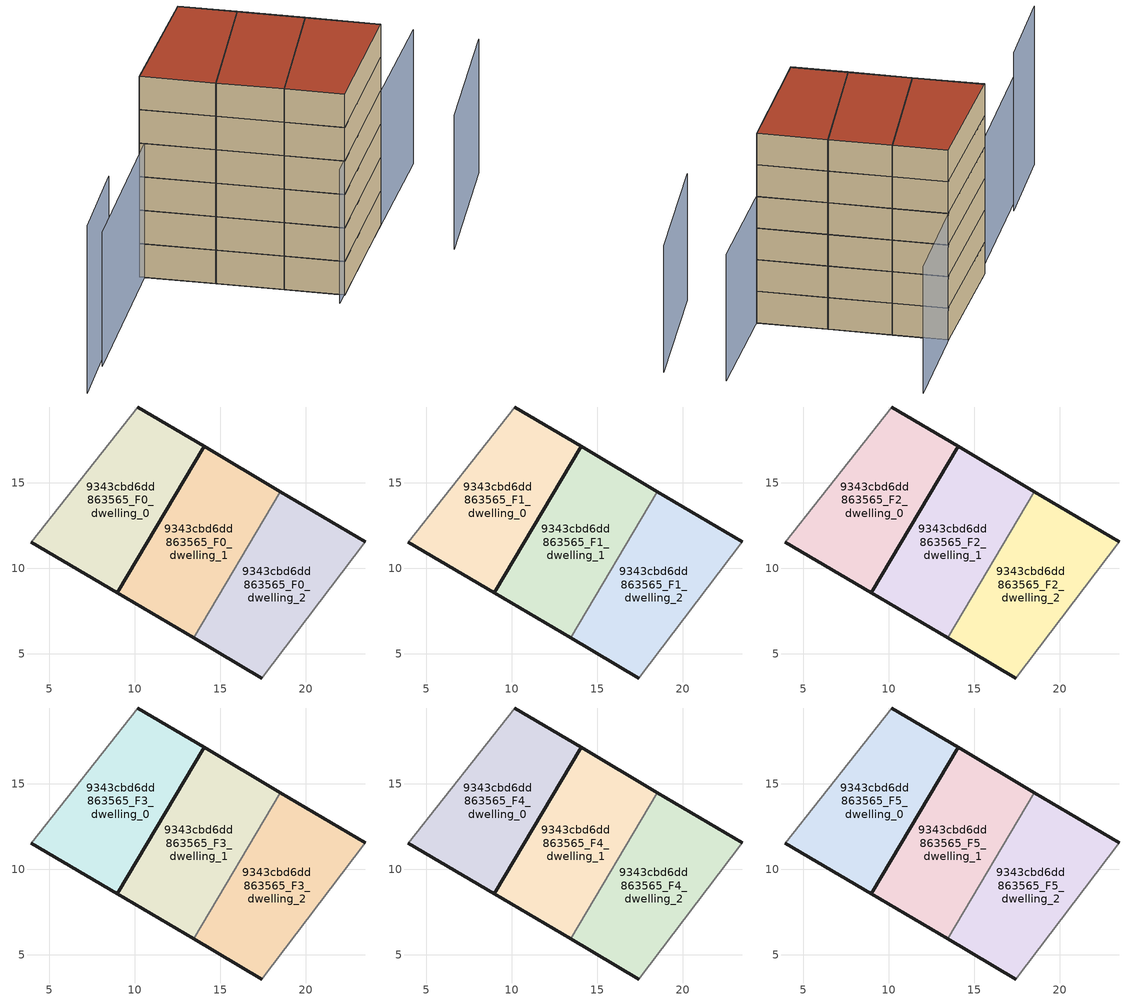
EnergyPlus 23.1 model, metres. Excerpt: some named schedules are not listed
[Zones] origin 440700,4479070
9343cbd6dd863565_F0_dwelling_0
 floor ground (EU_floor_Construction): 8.99,8.57 14.07,17.12 10.18,19.42 3.97,11.53 z0
 wall outside (EU_wall_Construction): 10.18,19.42 14.07,17.12 8.99,8.57 3.97,11.53 z0:3
 wall adiabatic (EU_wall_Construction): 3.97,11.53 10.18,19.42 z0:3
9343cbd6dd863565_F0_dwelling_1
 floor ground (EU_floor_Construction): 13.45,5.94 18.52,14.48 14.07,17.12 8.99,8.57 z0
 wall outside (EU_wall_Construction): 13.45,5.94 8.99,8.57 14.07,17.12 18.52,14.48 z0:3
 wall to 9343cbd6dd863565_F0_dwelling_2 (EU_wall_Construction): 18.52,14.48 13.45,5.94 z0:3
9343cbd6dd863565_F0_dwelling_2
 floor ground (EU_floor_Construction): 17.42,3.59 23.46,11.55 18.52,14.48 13.45,5.94 z0
 wall outside (EU_wall_Construction): 17.42,3.59 13.45,5.94 / 18.52,14.48 23.46,11.55 z0:3
 wall adiabatic (EU_wall_Construction): 23.46,11.55 17.42,3.59 z0:3
9343cbd6dd863565_F1_dwelling_0
 floor to 9343cbd6dd863565_F0_dwelling_0 (EU_floor_Construction): 8.99,8.57 14.07,17.12 10.18,19.42 3.97,11.53 z3
 wall outside (EU_wall_Construction): 10.18,19.42 14.07,17.12 8.99,8.57 3.97,11.53 z3:6
 wall adiabatic (EU_wall_Construction): 3.97,11.53 10.18,19.42 z3:6
9343cbd6dd863565_F1_dwelling_1
 floor to 9343cbd6dd863565_F0_dwelling_1 (EU_floor_Construction): 13.45,5.94 18.52,14.48 14.07,17.12 8.99,8.57 z3
 wall outside (EU_wall_Construction): 13.45,5.94 8.99,8.57 14.07,17.12 18.52,14.48 z3:6
 wall to 9343cbd6dd863565_F1_dwelling_2 (EU_wall_Construction): 18.52,14.48 13.45,5.94 z3:6
9343cbd6dd863565_F1_dwelling_2
 floor to 9343cbd6dd863565_F0_dwelling_2 (EU_floor_Construction): 17.42,3.59 23.46,11.55 18.52,14.48 13.45,5.94 z3
 wall outside (EU_wall_Construction): 17.42,3.59 13.45,5.94 / 18.52,14.48 23.46,11.55 z3:6
 wall adiabatic (EU_wall_Construction): 23.46,11.55 17.42,3.59 z3:6
9343cbd6dd863565_F2_dwelling_0
 floor to 9343cbd6dd863565_F1_dwelling_0 (EU_floor_Construction): 8.99,8.57 14.07,17.12 10.18,19.42 3.97,11.53 z6
 wall outside (EU_wall_Construction): 10.18,19.42 14.07,17.12 8.99,8.57 3.97,11.53 z6:9
 wall adiabatic (EU_wall_Construction): 3.97,11.53 10.18,19.42 z6:9
9343cbd6dd863565_F2_dwelling_1
 floor to 9343cbd6dd863565_F1_dwelling_1 (EU_floor_Construction): 13.45,5.94 18.52,14.48 14.07,17.12 8.99,8.57 z6
 wall outside (EU_wall_Construction): 13.45,5.94 8.99,8.57 14.07,17.12 18.52,14.48 z6:9
 wall to 9343cbd6dd863565_F2_dwelling_2 (EU_wall_Construction): 18.52,14.48 13.45,5.94 z6:9
9343cbd6dd863565_F2_dwelling_2
 floor to 9343cbd6dd863565_F1_dwelling_2 (EU_floor_Construction): 17.42,3.59 23.46,11.55 18.52,14.48 13.45,5.94 z6
 wall outside (EU_wall_Construction): 17.42,3.59 13.45,5.94 / 18.52,14.48 23.46,11.55 z6:9
 wall adiabatic (EU_wall_Construction): 23.46,11.55 17.42,3.59 z6:9
9343cbd6dd863565_F3_dwelling_0
 floor to 9343cbd6dd863565_F2_dwelling_0 (EU_floor_Construction): 8.99,8.57 14.07,17.12 10.18,19.42 3.97,11.53 z9
 wall outside (EU_wall_Construction): 10.18,19.42 14.07,17.12 8.99,8.57 3.97,11.53 z9:12
 wall adiabatic (EU_wall_Construction): 3.97,11.53 10.18,19.42 z9:12
9343cbd6dd863565_F3_dwelling_1
 floor to 9343cbd6dd863565_F2_dwelling_1 (EU_floor_Construction): 13.45,5.94 18.52,14.48 14.07,17.12 8.99,8.57 z9
 wall outside (EU_wall_Construction): 13.45,5.94 8.99,8.57 14.07,17.12 18.52,14.48 z9:12
 wall to 9343cbd6dd863565_F3_dwelling_2 (EU_wall_Construction): 18.52,14.48 13.45,5.94 z9:12
9343cbd6dd863565_F3_dwelling_2
 floor to 9343cbd6dd863565_F2_dwelling_2 (EU_floor_Construction): 17.42,3.59 23.46,11.55 18.52,14.48 13.45,5.94 z9
 wall outside (EU_wall_Construction): 17.42,3.59 13.45,5.94 / 18.52,14.48 23.46,11.55 z9:12
 wall adiabatic (EU_wall_Construction): 23.46,11.55 17.42,3.59 z9:12
9343cbd6dd863565_F4_dwelling_0
 floor to 9343cbd6dd863565_F3_dwelling_0 (EU_floor_Construction): 8.99,8.57 14.07,17.12 10.18,19.42 3.97,11.53 z12
 wall outside (EU_wall_Construction): 10.18,19.42 14.07,17.12 8.99,8.57 3.97,11.53 z12:15
 wall adiabatic (EU_wall_Construction): 3.97,11.53 10.18,19.42 z12:15
9343cbd6dd863565_F4_dwelling_1
 floor to 9343cbd6dd863565_F3_dwelling_1 (EU_floor_Construction): 13.45,5.94 18.52,14.48 14.07,17.12 8.99,8.57 z12
 wall outside (EU_wall_Construction): 13.45,5.94 8.99,8.57 14.07,17.12 18.52,14.48 z12:15
 wall to 9343cbd6dd863565_F4_dwelling_2 (EU_wall_Construction): 18.52,14.48 13.45,5.94 z12:15
9343cbd6dd863565_F4_dwelling_2
 floor to 9343cbd6dd863565_F3_dwelling_2 (EU_floor_Construction): 17.42,3.59 23.46,11.55 18.52,14.48 13.45,5.94 z12
 wall outside (EU_wall_Construction): 17.42,3.59 13.45,5.94 / 18.52,14.48 23.46,11.55 z12:15
 wall adiabatic (EU_wall_Construction): 23.46,11.55 17.42,3.59 z12:15
9343cbd6dd863565_F5_dwelling_0
 floor to 9343cbd6dd863565_F4_dwelling_0 (EU_floor_Construction): 8.99,8.57 14.07,17.12 10.18,19.42 3.97,11.53 z15
 wall outside (EU_wall_Construction): 10.18,19.42 14.07,17.12 8.99,8.57 3.97,11.53 z15:18
 wall adiabatic (EU_wall_Construction): 3.97,11.53 10.18,19.42 z15:18
 roof outside (EU_roof_Construction): 14.07,17.12 8.99,8.57 3.97,11.53 10.18,19.42 z18
9343cbd6dd863565_F5_dwelling_1
 floor to 9343cbd6dd863565_F4_dwelling_1 (EU_floor_Construction): 13.45,5.94 18.52,14.48 14.07,17.12 8.99,8.57 z15
 wall outside (EU_wall_Construction): 13.45,5.94 8.99,8.57 14.07,17.12 18.52,14.48 z15:18
 wall to 9343cbd6dd863565_F5_dwelling_2 (EU_wall_Construction): 18.52,14.48 13.45,5.94 z15:18
 roof outside (EU_roof_Construction): 18.52,14.48 13.45,5.94 8.99,8.57 14.07,17.12 z18
9343cbd6dd863565_F5_dwelling_2
 floor to 9343cbd6dd863565_F4_dwelling_2 (EU_floor_Construction): 17.42,3.59 23.46,11.55 18.52,14.48 13.45,5.94 z15
 wall outside (EU_wall_Construction): 17.42,3.59 13.45,5.94 / 18.52,14.48 23.46,11.55 z15:18
 wall adiabatic (EU_wall_Construction): 23.46,11.55 17.42,3.59 z15:18
 roof outside (EU_roof_Construction): 23.46,11.55 17.42,3.59 13.45,5.94 18.52,14.48 z18
shading: -5.47,-1.81 -1.48,3.9 z0:15; 16.65,2.69 28.76,18.45 / 27.37,6.43 32.9,15.47 / 14.86,25.83 -3.09,1.19 z0:12
[Building]
EU S2 Campaign: North Axis=0; Terrain=City; Solar Distribution=FullExterior
[Site:Location]
Madrid: Latitude=40.5; Longitude=-3.5; Time Zone=1; Elevation=609
[SizingPeriod:WeatherFileDays]
AnnualSizingPeriod: Begin Month=1; Begin Day of Month=1; End Month=12; End Day of Month=31; Day of Week for Start Day=Monday; Use Weather File Daylight Saving Period=No; Use Weather File Rain and Snow Indicators=No
[MATERIAL]
EU_InternalMass_Material: Roughness=MediumRough; Thickness=0.1; Conductivity=1; Density=1800; Specific Heat=900; Thermal Absorptance=0.9; Solar Absorptance=0.7; Visible Absorptance=0.7
[MATERIAL:NOMASS] Roughness=MediumRough; Thermal Absorptance=0.9; Solar Absorptance=0.7; Visible Absorptance=0.7
Name | Thermal Resistance
EU_wall_NoMass | 1.60022
EU_roof_NoMass | 1.57597
EU_floor_NoMass | 0.470652
[CONSTRUCTION]
EU_wall_Construction: EU_wall_NoMass
EU_roof_Construction: EU_roof_NoMass
EU_floor_Construction: EU_floor_NoMass
EU_InternalMass_Construction: EU_InternalMass_Material
[ZONE] Type=1; Multiplier=1; Ceiling Height=autocalculate; Floor Area=autocalculate; Part of Total Floor Area=Yes
Name | Volume
9343cbd6dd863565_F0_dwelling_0 | 154.319
9343cbd6dd863565_F1_dwelling_0; 9343cbd6dd863565_F2_dwelling_0; 9343cbd6dd863565_F3_dwelling_0; 9343cbd6dd863565_F4_dwelling_0; 9343cbd6dd863565_F5_dwelling_0 | 154.32
9343cbd6dd863565_F0_dwelling_1; 9343cbd6dd863565_F1_dwelling_1; 9343cbd6dd863565_F2_dwelling_1; 9343cbd6dd863565_F3_dwelling_1; 9343cbd6dd863565_F4_dwelling_1; 9343cbd6dd863565_F5_dwelling_1 | 154.329
9343cbd6dd863565_F0_dwelling_2 | 154.3125
9343cbd6dd863565_F1_dwelling_2; 9343cbd6dd863565_F2_dwelling_2; 9343cbd6dd863565_F3_dwelling_2; 9343cbd6dd863565_F4_dwelling_2; 9343cbd6dd863565_F5_dwelling_2 | 154.313
[INTERNALMASS] Construction=EU_InternalMass_Construction
Name | Zone or ZoneList | Surface Area
9343cbd6dd863565_F0_dwelling_0_EU_InternalMass | 9343cbd6dd863565_F0_dwelling_0 | 51.4398
9343cbd6dd863565_F0_dwelling_1_EU_InternalMass | 9343cbd6dd863565_F0_dwelling_1 | 51.4432
9343cbd6dd863565_F0_dwelling_2_EU_InternalMass | 9343cbd6dd863565_F0_dwelling_2 | 51.4376
9343cbd6dd863565_F1_dwelling_0_EU_InternalMass | 9343cbd6dd863565_F1_dwelling_0 | 51.4398
9343cbd6dd863565_F1_dwelling_1_EU_InternalMass | 9343cbd6dd863565_F1_dwelling_1 | 51.4432
9343cbd6dd863565_F1_dwelling_2_EU_InternalMass | 9343cbd6dd863565_F1_dwelling_2 | 51.4376
9343cbd6dd863565_F2_dwelling_0_EU_InternalMass | 9343cbd6dd863565_F2_dwelling_0 | 51.4398
9343cbd6dd863565_F2_dwelling_1_EU_InternalMass | 9343cbd6dd863565_F2_dwelling_1 | 51.4432
9343cbd6dd863565_F2_dwelling_2_EU_InternalMass | 9343cbd6dd863565_F2_dwelling_2 | 51.4376
9343cbd6dd863565_F3_dwelling_0_EU_InternalMass | 9343cbd6dd863565_F3_dwelling_0 | 51.4398
9343cbd6dd863565_F3_dwelling_1_EU_InternalMass | 9343cbd6dd863565_F3_dwelling_1 | 51.4432
9343cbd6dd863565_F3_dwelling_2_EU_InternalMass | 9343cbd6dd863565_F3_dwelling_2 | 51.4376
9343cbd6dd863565_F4_dwelling_0_EU_InternalMass | 9343cbd6dd863565_F4_dwelling_0 | 51.4398
9343cbd6dd863565_F4_dwelling_1_EU_InternalMass | 9343cbd6dd863565_F4_dwelling_1 | 51.4432
9343cbd6dd863565_F4_dwelling_2_EU_InternalMass | 9343cbd6dd863565_F4_dwelling_2 | 51.4376
9343cbd6dd863565_F5_dwelling_0_EU_InternalMass | 9343cbd6dd863565_F5_dwelling_0 | 51.4398
9343cbd6dd863565_F5_dwelling_1_EU_InternalMass | 9343cbd6dd863565_F5_dwelling_1 | 51.4432
9343cbd6dd863565_F5_dwelling_2_EU_InternalMass | 9343cbd6dd863565_F5_dwelling_2 | 51.4376
[OTHEREQUIPMENT] Fuel Type=Electricity; Design Level Calculation Method=Watts/Area; Power per Zone Floor Area=1; Fraction Latent=0; Fraction Radiant=0; Fraction Lost=0; Carbon Dioxide Generation Rate=0; EndUse Subcategory=EU_Step8_InternalGains
Name | Zone or ZoneList or Space or SpaceList | Schedule
EU_Step8_InternalGain_9343cbd6dd863565_F0_dwelling_0_f000 | 9343cbd6dd863565_F0_dwelling_0 | EU_Step8_GainSchedule_9343cbd6dd863565_F0_dwelling_0_f000
EU_Step8_InternalGain_9343cbd6dd863565_F0_dwelling_1_f000 | 9343cbd6dd863565_F0_dwelling_1 | EU_Step8_GainSchedule_9343cbd6dd863565_F0_dwelling_1_f000
EU_Step8_InternalGain_9343cbd6dd863565_F0_dwelling_2_f000 | 9343cbd6dd863565_F0_dwelling_2 | EU_Step8_GainSchedule_9343cbd6dd863565_F0_dwelling_2_f000
EU_Step8_InternalGain_9343cbd6dd863565_F1_dwelling_0_f000 | 9343cbd6dd863565_F1_dwelling_0 | EU_Step8_GainSchedule_9343cbd6dd863565_F1_dwelling_0_f000
EU_Step8_InternalGain_9343cbd6dd863565_F1_dwelling_1_f000 | 9343cbd6dd863565_F1_dwelling_1 | EU_Step8_GainSchedule_9343cbd6dd863565_F1_dwelling_1_f000
EU_Step8_InternalGain_9343cbd6dd863565_F1_dwelling_2_f000 | 9343cbd6dd863565_F1_dwelling_2 | EU_Step8_GainSchedule_9343cbd6dd863565_F1_dwelling_2_f000
EU_Step8_InternalGain_9343cbd6dd863565_F2_dwelling_0_f000 | 9343cbd6dd863565_F2_dwelling_0 | EU_Step8_GainSchedule_9343cbd6dd863565_F2_dwelling_0_f000
EU_Step8_InternalGain_9343cbd6dd863565_F2_dwelling_1_f000 | 9343cbd6dd863565_F2_dwelling_1 | EU_Step8_GainSchedule_9343cbd6dd863565_F2_dwelling_1_f000
EU_Step8_InternalGain_9343cbd6dd863565_F2_dwelling_2_f000 | 9343cbd6dd863565_F2_dwelling_2 | EU_Step8_GainSchedule_9343cbd6dd863565_F2_dwelling_2_f000
EU_Step8_InternalGain_9343cbd6dd863565_F3_dwelling_0_f000 | 9343cbd6dd863565_F3_dwelling_0 | EU_Step8_GainSchedule_9343cbd6dd863565_F3_dwelling_0_f000
EU_Step8_InternalGain_9343cbd6dd863565_F3_dwelling_1_f000 | 9343cbd6dd863565_F3_dwelling_1 | EU_Step8_GainSchedule_9343cbd6dd863565_F3_dwelling_1_f000
EU_Step8_InternalGain_9343cbd6dd863565_F3_dwelling_2_f000 | 9343cbd6dd863565_F3_dwelling_2 | EU_Step8_GainSchedule_9343cbd6dd863565_F3_dwelling_2_f000
EU_Step8_InternalGain_9343cbd6dd863565_F4_dwelling_0_f000 | 9343cbd6dd863565_F4_dwelling_0 | EU_Step8_GainSchedule_9343cbd6dd863565_F4_dwelling_0_f000
EU_Step8_InternalGain_9343cbd6dd863565_F4_dwelling_1_f000 | 9343cbd6dd863565_F4_dwelling_1 | EU_Step8_GainSchedule_9343cbd6dd863565_F4_dwelling_1_f000
EU_Step8_InternalGain_9343cbd6dd863565_F4_dwelling_2_f000 | 9343cbd6dd863565_F4_dwelling_2 | EU_Step8_GainSchedule_9343cbd6dd863565_F4_dwelling_2_f000
EU_Step8_InternalGain_9343cbd6dd863565_F5_dwelling_0_f000 | 9343cbd6dd863565_F5_dwelling_0 | EU_Step8_GainSchedule_9343cbd6dd863565_F5_dwelling_0_f000
EU_Step8_InternalGain_9343cbd6dd863565_F5_dwelling_1_f000 | 9343cbd6dd863565_F5_dwelling_1 | EU_Step8_GainSchedule_9343cbd6dd863565_F5_dwelling_1_f000
EU_Step8_InternalGain_9343cbd6dd863565_F5_dwelling_2_f000 | 9343cbd6dd863565_F5_dwelling_2 | EU_Step8_GainSchedule_9343cbd6dd863565_F5_dwelling_2_f000
[ZONEVENTILATION:DESIGNFLOWRATE] Schedule=EU_AlwaysOn; Design Flow Rate Calculation Method=AirChanges/Hour; Air Changes per Hour=0.480704; Ventilation Type=Natural; Fan Pressure Rise=0; Fan Total Efficiency=1; Constant Term Coefficient=1; Temperature Term Coefficient=0; Velocity Term Coefficient=0; Velocity Squared Term Coefficient=0; Minimum Indoor Temperature=-100; Maximum Indoor Temperature=100; Delta Temperature=-100; Minimum Outdoor Temperature=-100; Maximum Outdoor Temperature=100; Maximum Wind Speed=40
Name | Zone or ZoneList or Space or SpaceList
EU_ConstantAir_9343cbd6dd863565_F0_dwelling_0 | 9343cbd6dd863565_F0_dwelling_0
EU_ConstantAir_9343cbd6dd863565_F0_dwelling_1 | 9343cbd6dd863565_F0_dwelling_1
EU_ConstantAir_9343cbd6dd863565_F0_dwelling_2 | 9343cbd6dd863565_F0_dwelling_2
EU_ConstantAir_9343cbd6dd863565_F1_dwelling_0 | 9343cbd6dd863565_F1_dwelling_0
EU_ConstantAir_9343cbd6dd863565_F1_dwelling_1 | 9343cbd6dd863565_F1_dwelling_1
EU_ConstantAir_9343cbd6dd863565_F1_dwelling_2 | 9343cbd6dd863565_F1_dwelling_2
EU_ConstantAir_9343cbd6dd863565_F2_dwelling_0 | 9343cbd6dd863565_F2_dwelling_0
EU_ConstantAir_9343cbd6dd863565_F2_dwelling_1 | 9343cbd6dd863565_F2_dwelling_1
EU_ConstantAir_9343cbd6dd863565_F2_dwelling_2 | 9343cbd6dd863565_F2_dwelling_2
EU_ConstantAir_9343cbd6dd863565_F3_dwelling_0 | 9343cbd6dd863565_F3_dwelling_0
EU_ConstantAir_9343cbd6dd863565_F3_dwelling_1 | 9343cbd6dd863565_F3_dwelling_1
EU_ConstantAir_9343cbd6dd863565_F3_dwelling_2 | 9343cbd6dd863565_F3_dwelling_2
EU_ConstantAir_9343cbd6dd863565_F4_dwelling_0 | 9343cbd6dd863565_F4_dwelling_0
EU_ConstantAir_9343cbd6dd863565_F4_dwelling_1 | 9343cbd6dd863565_F4_dwelling_1
EU_ConstantAir_9343cbd6dd863565_F4_dwelling_2 | 9343cbd6dd863565_F4_dwelling_2
EU_ConstantAir_9343cbd6dd863565_F5_dwelling_0 | 9343cbd6dd863565_F5_dwelling_0
EU_ConstantAir_9343cbd6dd863565_F5_dwelling_1 | 9343cbd6dd863565_F5_dwelling_1
EU_ConstantAir_9343cbd6dd863565_F5_dwelling_2 | 9343cbd6dd863565_F5_dwelling_2
[HVACTEMPLATE:THERMOSTAT] Constant Heating Setpoint=20; Constant Cooling Setpoint=50
EU_HeatOnly_9343cbd6dd863565_F0_dwelling_0; EU_HeatOnly_9343cbd6dd863565_F0_dwelling_1; EU_HeatOnly_9343cbd6dd863565_F0_dwelling_2; EU_HeatOnly_9343cbd6dd863565_F1_dwelling_0; EU_HeatOnly_9343cbd6dd863565_F1_dwelling_1; EU_HeatOnly_9343cbd6dd863565_F1_dwelling_2; EU_HeatOnly_9343cbd6dd863565_F2_dwelling_0; EU_HeatOnly_9343cbd6dd863565_F2_dwelling_1; EU_HeatOnly_9343cbd6dd863565_F2_dwelling_2; EU_HeatOnly_9343cbd6dd863565_F3_dwelling_0; EU_HeatOnly_9343cbd6dd863565_F3_dwelling_1; EU_HeatOnly_9343cbd6dd863565_F3_dwelling_2; EU_HeatOnly_9343cbd6dd863565_F4_dwelling_0; EU_HeatOnly_9343cbd6dd863565_F4_dwelling_1; EU_HeatOnly_9343cbd6dd863565_F4_dwelling_2; EU_HeatOnly_9343cbd6dd863565_F5_dwelling_0; EU_HeatOnly_9343cbd6dd863565_F5_dwelling_1; EU_HeatOnly_9343cbd6dd863565_F5_dwelling_2
[HVACTEMPLATE:ZONE:IDEALLOADSAIRSYSTEM] System Availability Schedule=EU_AlwaysOn; Maximum Heating Supply Air Temperature=50; Minimum Cooling Supply Air Temperature=13; Maximum Heating Supply Air Humidity Ratio=0.0156; Minimum Cooling Supply Air Humidity Ratio=0.0077; Heating Limit=NoLimit; Cooling Limit=NoLimit; Heating Availability Schedule=EU_AlwaysOn; Cooling Availability Schedule=EU_CoolingOff; Dehumidification Control Type=ConstantSensibleHeatRatio; Cooling Sensible Heat Ratio=0.7; Dehumidification Setpoint=60; Humidification Control Type=None; Humidification Setpoint=30; Outdoor Air Method=None; Outdoor Air Flow Rate per Person=0.00944; Outdoor Air Flow Rate per Zone Floor Area=0; Outdoor Air Flow Rate per Zone=0; Demand Controlled Ventilation Type=None; Outdoor Air Economizer Type=NoEconomizer; Heat Recovery Type=None; Sensible Heat Recovery Effectiveness=0.7; Latent Heat Recovery Effectiveness=0.65
Name | Template Thermostat
9343cbd6dd863565_F0_dwelling_0 | EU_HeatOnly_9343cbd6dd863565_F0_dwelling_0
9343cbd6dd863565_F0_dwelling_1 | EU_HeatOnly_9343cbd6dd863565_F0_dwelling_1
9343cbd6dd863565_F0_dwelling_2 | EU_HeatOnly_9343cbd6dd863565_F0_dwelling_2
9343cbd6dd863565_F1_dwelling_0 | EU_HeatOnly_9343cbd6dd863565_F1_dwelling_0
9343cbd6dd863565_F1_dwelling_1 | EU_HeatOnly_9343cbd6dd863565_F1_dwelling_1
9343cbd6dd863565_F1_dwelling_2 | EU_HeatOnly_9343cbd6dd863565_F1_dwelling_2
9343cbd6dd863565_F2_dwelling_0 | EU_HeatOnly_9343cbd6dd863565_F2_dwelling_0
9343cbd6dd863565_F2_dwelling_1 | EU_HeatOnly_9343cbd6dd863565_F2_dwelling_1
9343cbd6dd863565_F2_dwelling_2 | EU_HeatOnly_9343cbd6dd863565_F2_dwelling_2
9343cbd6dd863565_F3_dwelling_0 | EU_HeatOnly_9343cbd6dd863565_F3_dwelling_0
9343cbd6dd863565_F3_dwelling_1 | EU_HeatOnly_9343cbd6dd863565_F3_dwelling_1
9343cbd6dd863565_F3_dwelling_2 | EU_HeatOnly_9343cbd6dd863565_F3_dwelling_2
9343cbd6dd863565_F4_dwelling_0 | EU_HeatOnly_9343cbd6dd863565_F4_dwelling_0
9343cbd6dd863565_F4_dwelling_1 | EU_HeatOnly_9343cbd6dd863565_F4_dwelling_1
9343cbd6dd863565_F4_dwelling_2 | EU_HeatOnly_9343cbd6dd863565_F4_dwelling_2
9343cbd6dd863565_F5_dwelling_0 | EU_HeatOnly_9343cbd6dd863565_F5_dwelling_0
9343cbd6dd863565_F5_dwelling_1 | EU_HeatOnly_9343cbd6dd863565_F5_dwelling_1
9343cbd6dd863565_F5_dwelling_2 | EU_HeatOnly_9343cbd6dd863565_F5_dwelling_2
[SIZING:ZONE] Zone Cooling Design Supply Air Temperature Input Method=SupplyAirTemperature; Zone Cooling Design Supply Air Temperature=13; Zone Heating Design Supply Air Temperature Input Method=SupplyAirTemperature; Zone Heating Design Supply Air Temperature=50; Zone Cooling Design Supply Air Humidity Ratio=0.008; Zone Heating Design Supply Air Humidity Ratio=0.008; Cooling Design Air Flow Method=DesignDay; Cooling Design Air Flow Rate=0; Cooling Minimum Air Flow per Zone Floor Area=0.000762; Cooling Minimum Air Flow=0; Cooling Minimum Air Flow Fraction=0.2; Heating Design Air Flow Method=DesignDay; Heating Design Air Flow Rate=0; Heating Maximum Air Flow per Zone Floor Area=0.002032; Heating Maximum Air Flow=0.141576; Heating Maximum Air Flow Fraction=0.3; Account for Dedicated Outdoor Air System=No; Dedicated Outdoor Air System Control Strategy=NeutralSupplyAir; Dedicated Outdoor Air Low Setpoint Temperature for Design=autosize; Dedicated Outdoor Air High Setpoint Temperature for Design=autosize; Zone Load Sizing Method=Sensible Load Only No Latent Load; Zone Latent Cooling Design Supply Air Humidity Ratio Input Method=HumidityRatioDifference; Zone Cooling Design Supply Air Humidity Ratio Difference=0.005; Zone Latent Heating Design Supply Air Humidity Ratio Input Method=HumidityRatioDifference; Zone Humidification Design Supply Air Humidity Ratio Difference=0.005
9343cbd6dd863565_F0_dwelling_0; 9343cbd6dd863565_F0_dwelling_1; 9343cbd6dd863565_F0_dwelling_2; 9343cbd6dd863565_F1_dwelling_0; 9343cbd6dd863565_F1_dwelling_1; 9343cbd6dd863565_F1_dwelling_2; 9343cbd6dd863565_F2_dwelling_0; 9343cbd6dd863565_F2_dwelling_1; 9343cbd6dd863565_F2_dwelling_2; 9343cbd6dd863565_F3_dwelling_0; 9343cbd6dd863565_F3_dwelling_1; 9343cbd6dd863565_F3_dwelling_2; 9343cbd6dd863565_F4_dwelling_0; 9343cbd6dd863565_F4_dwelling_1; 9343cbd6dd863565_F4_dwelling_2; 9343cbd6dd863565_F5_dwelling_0; 9343cbd6dd863565_F5_dwelling_1; 9343cbd6dd863565_F5_dwelling_2
